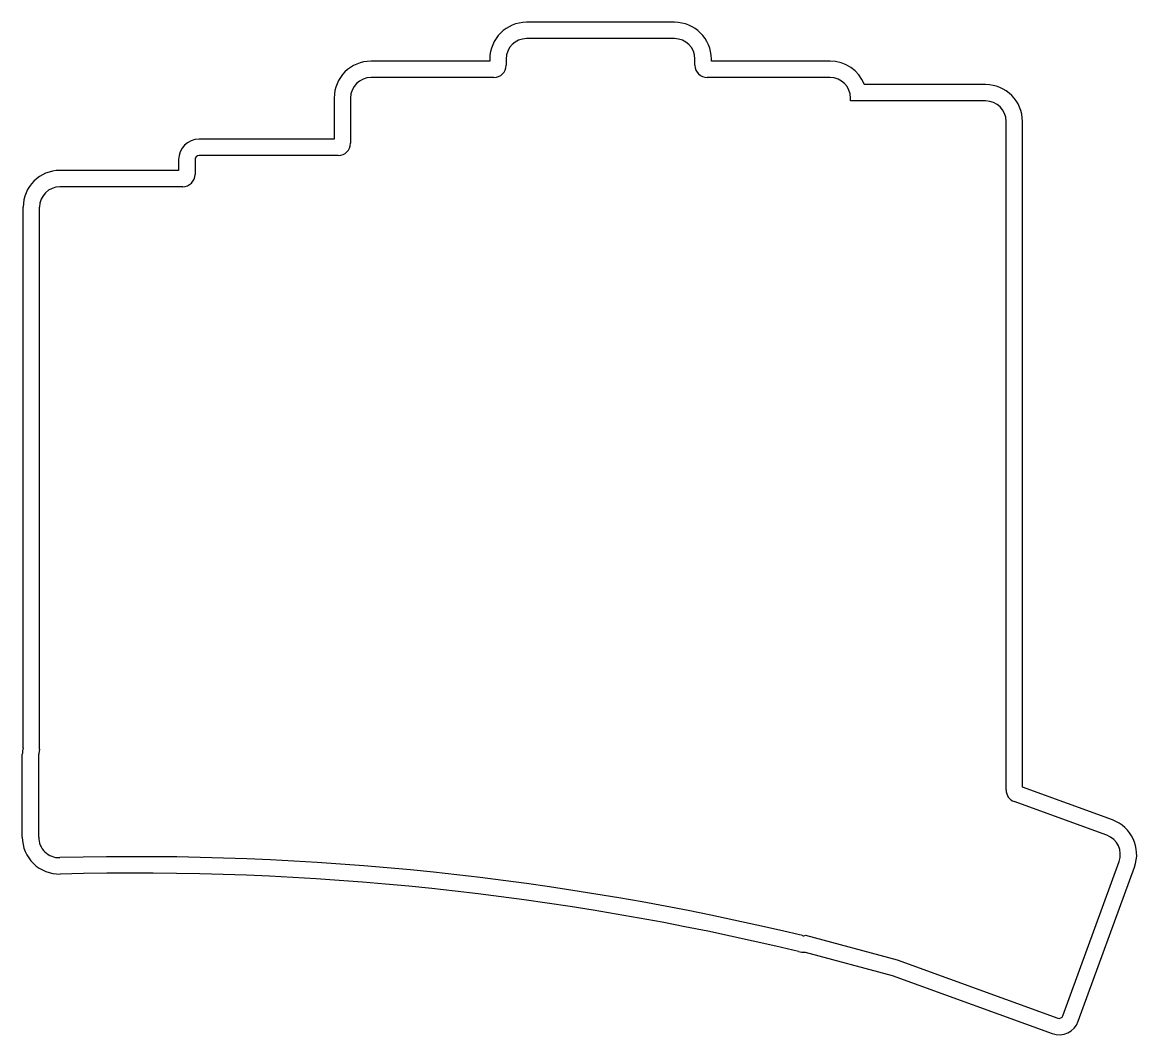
# Model space of a CAD drawing. Header units: millimetres. Extents: x 55 to 191, y -233 to -109.
import ezdxf

# ---------------------------------------------------------------- set-up
doc = ezdxf.new("R2010")
doc.units = ezdxf.units.MM

msp = doc.modelspace()

# ---------------------------------------------------------------- linework, layer by layer
for p, q in [((135.03, -109.32), (116.97, -109.32)), ((135.03, -111.32), (116.97, -111.32)), ((112.47, -114.08), (97.97, -114.08)), ((112.47, -113.82), (112.47, -114.08)), ((114.47, -113.82), (114.47, -114.58)), ((137.53, -114.58), (137.53, -113.82)), ((139.53, -114.08), (139.53, -113.82)), ((154.03, -114.08), (139.53, -114.08)), ((112.97, -116.08), (97.97, -116.08)), ((154.03, -116.08), (139.03, -116.08)), ((173.03, -116.94), (158.21, -116.94)), ((93.47, -118.58), (93.47, -123.61)), ((95.47, -118.58), (95.47, -124.11)), ((156.53, -118.94), (156.53, -118.58)), ((173.03, -118.94), (156.53, -118.94)), ((175.53, -203.14), (175.53, -121.44)), ((177.53, -202.79), (177.53, -121.44)), ((93.47, -123.61), (76.97, -123.61)), ((74.47, -126.11), (74.47, -127.42)), ((76.47, -126.11), (76.47, -127.92)), ((93.97, -125.61), (76.97, -125.61)), ((74.47, -127.42), (59.98, -127.42)), ((74.97, -129.42), (59.98, -129.42)), ((55.48, -198), (55.48, -131.92)), ((57.48, -198.17), (57.48, -131.92)), ((55.48, -198), (55.41, -198.35)), ((57.48, -198.17), (57.38, -198.7)), ((55.38, -208.91), (55.38, -198.78)), ((57.38, -208.91), (57.38, -198.78)), ((188.52, -206.79), (177.53, -202.79)), ((187.84, -208.67), (176.51, -204.55)), ((182.47, -230.72), (189.33, -211.88)), ((184.35, -231.4), (191.21, -212.56)), ((151.02, -220.88), (162.21, -223.88)), ((150.98, -222.94), (161.61, -225.79)), ((162.21, -223.88), (181.83, -231.02)), ((161.61, -225.79), (181.15, -232.9))]:
    msp.add_line(p, q)
for centre, radius, start, end in [((116.97, -113.82), 4.5, 90, 180), ((135.03, -113.82), 4.5, 0, 90), ((116.97, -113.82), 2.5, 90, 180), ((135.03, -113.82), 2.5, 0, 90), ((97.97, -118.58), 4.5, 90, 180), ((154.03, -118.58), 4.5, 21.4076, 90), ((112.97, -114.58), 1.5, 270, 360), ((139.03, -114.58), 1.5, 180, 270), ((97.97, -118.58), 2.5, 90, 180), ((154.03, -118.58), 2.5, 0, 90), ((173.03, -121.44), 4.5, 0, 90), ((173.03, -121.44), 2.5, 0, 90), ((76.97, -126.11), 2.5, 90, 180), ((93.97, -124.11), 1.5, 270, 360), ((76.97, -126.11), 0.5, 90, 180), ((59.98, -131.92), 4.5, 90, 180), ((74.97, -127.92), 1.5, 270, 360), ((59.98, -131.92), 2.5, 90, 180), ((57.88, -198.78), 2.5, 170, 180), ((57.88, -198.78), 0.5, 170, 180), ((177.03, -203.14), 1.5, 180, 250), ((186.98, -211.02), 4.5, 340.0135, 430), ((59.88, -208.91), 4.5, 180, 271.4898), ((57.88, -208.91), 2.5, 180, 180.0243), ((59.88, -208.91), 2.5, 180.0081, 271.4952), ((186.98, -211.02), 2.5, 340.0081, 430), ((69.11, -560.79), 349.5, 76.5069, 91.5033), ((69.11, -560.79), 347.5, 76.5069, 91.5033), ((59.93, -210.91), 2.5, 271.479, 271.5033), ((188.86, -211.71), 2.5, 340, 340.0243), ((150.77, -220.45), 0.5, 256.5069, 300.0395), ((150.77, -220.45), 2.5, 256.5069, 274.7249), ((182, -230.55), 0.5, 250, 340), ((182, -230.55), 2.5, 250, 340)]:
    msp.add_arc(centre, radius, start, end)

doc.saveas('drawing.dxf')
